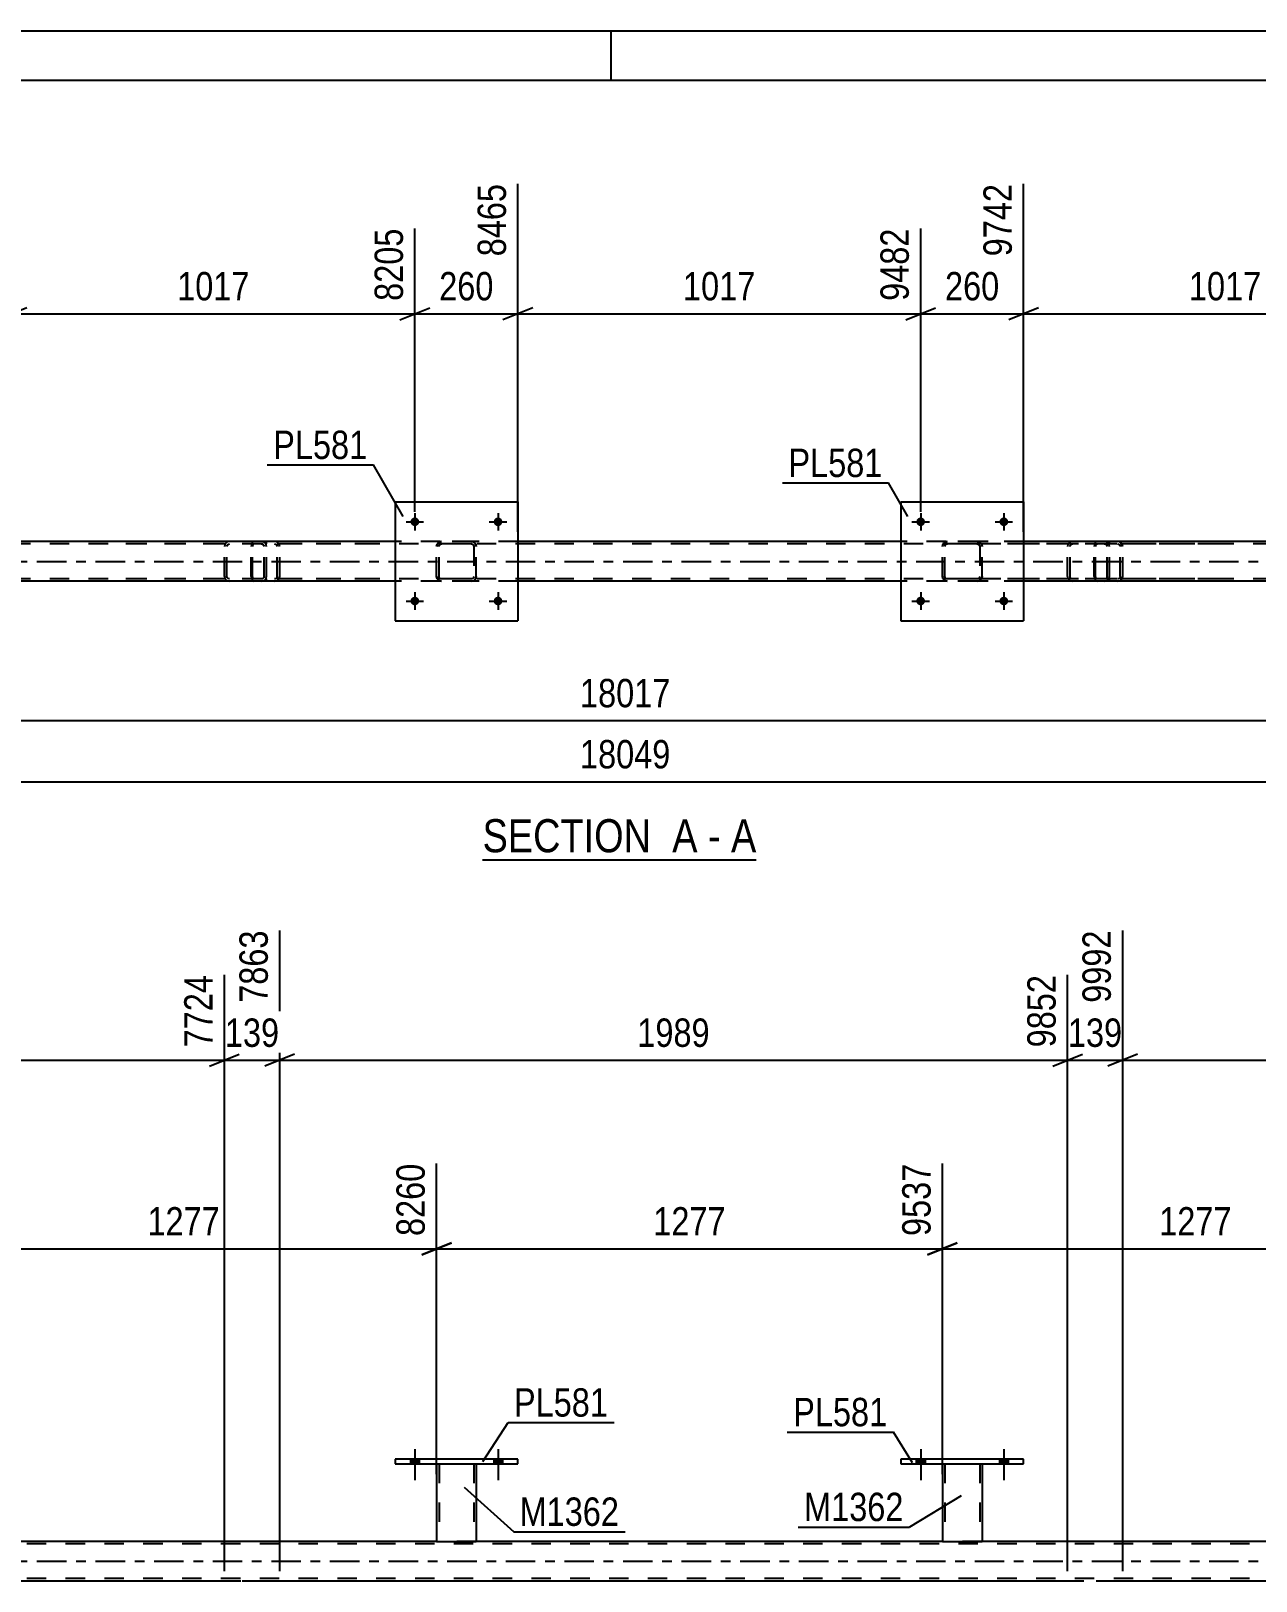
# Model space of a CAD drawing. Header units: millimetres. Extents: x 0 to 841, y 0 to 594.
# Drawn here: x 362.4 to 486.1, y 437.5 to 594 of the extents above; entities that cross this region are included whole.
import ezdxf

# ---------------------------------------------------------------- set-up
doc = ezdxf.new("R2010")
doc.units = ezdxf.units.MM
doc.linetypes.add('DXK_LINE_DOT2', pattern=[3.9198, 1.9599, -1.9599])
doc.linetypes.add('DXK_LINE_DOT3', pattern=[5.9187, 2.979, -0.9799, 0.9799, -0.9799])
doc.styles.add('Arial Narrow', font='ARIALN.TTF', dxfattribs={"height": 0.2})

# ---------------------------------------------------------------- blocks, each defined once
blk = doc.blocks.new('Unknown-283133975-1133')
at = {"color": 5, "linetype": 'Continuous'}
for p, q in [((841, 594), (0, 594)), ((421, 589), (421, 594)), ((836, 589), (5, 589))]:
    blk.add_line(p, q, dxfattribs=at)
blk = doc.blocks.new('Unknown-283133975-11 - 1373')
at = {"color": 6, "linetype": 'Continuous'}
blk.add_line((408.01, 510.32), (435.65, 510.32), dxfattribs=at)
at = {"color": 0, "linetype": 'Continuous'}
for points in [[(426.11, 511.07), (426.11, 514.57), (408.01, 514.57), (408.01, 511.07)], [(429.72, 511.07), (429.72, 514.57), (427.16, 514.57), (427.16, 511.07)], [(432.05, 511.07), (432.05, 514.57), (430.77, 514.57), (430.77, 511.07)], [(435.65, 511.07), (435.65, 514.57), (433.1, 514.57), (433.1, 511.07)]]:
    blk.add_wipeout(points, dxfattribs=at)
at = {"color": 7, "linetype": 'Continuous', "style": 'Arial Narrow'}
for s, p in [('SECTION ', (408.01, 511.07)), ('A', (427.16, 511.07)), ('A', (433.1, 511.07)), ('-', (430.77, 511.07))]:
    blk.add_text(s, height=3.34, dxfattribs=at).set_placement(p)
blk = doc.blocks.new('Part-283133975-1421 - 1373')
at = {"color": 7, "linetype": 'DXK_LINE_DOT2'}
for p, q in [((470.82, 542.44), (455.83, 542.44)), ((470.82, 542.2), (455.83, 542.2)), ((467.11, 542.13), (467.08, 541.96)), ((467.08, 538.92), (467.08, 541.96)), ((467.11, 542.14), (467.11, 542.13)), ((467.33, 541.96), (467.35, 542.05)), ((467.33, 538.92), (467.33, 541.96)), ((467.35, 542.05), (467.41, 542.13)), ((467.59, 542.44), (467.39, 542.4)), ((467.41, 542.13), (467.49, 542.18)), ((467.49, 542.18), (467.59, 542.2)), ((471.02, 542.4), (470.82, 542.44)), ((470.82, 542.2), (470.92, 542.18)), ((470.92, 542.18), (471, 542.13)), ((471, 542.13), (471.06, 542.05)), ((471.06, 542.05), (471.08, 541.96)), ((471.08, 538.92), (471.08, 541.96)), ((471.3, 542.13), (471.29, 542.14)), ((471.33, 541.96), (471.3, 542.13)), ((471.33, 538.92), (471.33, 541.96)), ((470.82, 538.68), (455.83, 538.68)), ((470.82, 538.44), (455.83, 538.44)), ((467.08, 538.92), (467.11, 538.73)), ((467.35, 538.82), (467.33, 538.92)), ((467.41, 538.75), (467.35, 538.82)), ((467.39, 538.47), (467.59, 538.44)), ((467.49, 538.69), (467.41, 538.75)), ((467.59, 538.68), (467.49, 538.69)), ((470.92, 538.69), (470.82, 538.68)), ((470.82, 538.44), (471.02, 538.47)), ((471, 538.75), (470.92, 538.69)), ((471.06, 538.82), (471, 538.75)), ((471.08, 538.92), (471.06, 538.82)), ((471.29, 538.73), (471.33, 538.92))]:
    blk.add_line(p, q, dxfattribs=at)
for centre, start, end in [((467.57, 541.94), 110.7583, 155.68), ((470.84, 541.94), 24.32, 69.2417), ((467.57, 538.94), 204.32, 249.2417), ((470.84, 538.94), 290.7583, 335.68)]:
    blk.add_arc(centre, 0.496, start, end, dxfattribs=at)
blk = doc.blocks.new('Part-283133975-1432 - 1373')
at = {"color": 7, "linetype": 'DXK_LINE_DOT2'}
for p, q in [((384.67, 542.14), (384.65, 541.96)), ((384.65, 538.92), (384.65, 541.96)), ((384.73, 542.3), (384.67, 542.14)), ((384.82, 542.4), (384.73, 542.3)), ((384.79, 541.96), (384.8, 542.05)), ((384.79, 538.92), (384.79, 541.96)), ((384.8, 542.05), (384.83, 542.13)), ((384.92, 542.44), (384.82, 542.4)), ((384.83, 542.13), (384.87, 542.18)), ((384.87, 542.18), (384.92, 542.2)), ((397.08, 542.44), (384.92, 542.44)), ((397.08, 542.2), (384.92, 542.2)), ((386.2, 542.2), (386.2, 542.44)), ((387.21, 542.4), (387.01, 542.44)), ((387.01, 542.2), (387.11, 542.18)), ((387.11, 542.18), (387.19, 542.13)), ((387.19, 542.13), (387.24, 542.05)), ((387.24, 542.05), (387.26, 541.96)), ((387.26, 538.92), (387.26, 541.96)), ((387.48, 542.13), (387.48, 542.14)), ((387.52, 541.96), (387.48, 542.13)), ((387.52, 538.92), (387.52, 541.96)), ((384.65, 538.92), (384.67, 538.73)), ((384.67, 538.73), (384.73, 538.58)), ((384.73, 538.58), (384.82, 538.47)), ((384.8, 538.82), (384.79, 538.92)), ((384.83, 538.75), (384.8, 538.82)), ((384.82, 538.47), (384.92, 538.44)), ((384.87, 538.69), (384.83, 538.75)), ((384.92, 538.68), (384.87, 538.69)), ((397.08, 538.68), (384.92, 538.68)), ((397.08, 538.44), (384.92, 538.44)), ((386.2, 538.44), (386.2, 538.68)), ((387.11, 538.69), (387.01, 538.68)), ((387.01, 538.44), (387.21, 538.47)), ((387.19, 538.75), (387.11, 538.69)), ((387.24, 538.82), (387.19, 538.75)), ((387.26, 538.92), (387.24, 538.82)), ((387.48, 538.73), (387.52, 538.92))]:
    blk.add_line(p, q, dxfattribs=at)
for centre, start, end in [((387.03, 541.94), 23.8494, 68.8059), ((387.03, 538.93), 291.1941, 336.1506)]:
    blk.add_arc(centre, 0.492, start, end, dxfattribs=at)
blk = doc.blocks.new('Part-283133975-1440 - 1373')
at = {"color": 7, "linetype": 'DXK_LINE_DOT2'}
for p, q in [((385.69, 542.44), (370.7, 542.44)), ((385.69, 542.2), (370.7, 542.2)), ((381.98, 542.13), (381.94, 541.96)), ((381.94, 538.92), (381.94, 541.96)), ((381.98, 542.14), (381.98, 542.13)), ((382.2, 541.96), (382.22, 542.05)), ((382.2, 538.92), (382.2, 541.96)), ((382.22, 542.05), (382.27, 542.13)), ((382.45, 542.44), (382.26, 542.4)), ((382.27, 542.13), (382.35, 542.18)), ((382.35, 542.18), (382.45, 542.2)), ((385.88, 542.4), (385.69, 542.44)), ((385.69, 542.2), (385.78, 542.18)), ((385.78, 542.18), (385.87, 542.13)), ((385.87, 542.13), (385.92, 542.05)), ((385.92, 542.05), (385.94, 541.96)), ((385.94, 538.92), (385.94, 541.96)), ((386.16, 542.13), (386.16, 542.14)), ((386.2, 541.96), (386.16, 542.13)), ((386.2, 538.92), (386.2, 541.96)), ((385.69, 538.68), (370.7, 538.68)), ((385.69, 538.44), (370.7, 538.44)), ((381.94, 538.92), (381.98, 538.73)), ((382.22, 538.82), (382.2, 538.92)), ((382.27, 538.75), (382.22, 538.82)), ((382.26, 538.47), (382.45, 538.44)), ((382.35, 538.69), (382.27, 538.75)), ((382.45, 538.68), (382.35, 538.69)), ((385.78, 538.69), (385.69, 538.68)), ((385.69, 538.44), (385.88, 538.47)), ((385.87, 538.75), (385.78, 538.69)), ((385.92, 538.82), (385.87, 538.75)), ((385.94, 538.92), (385.92, 538.82)), ((386.16, 538.73), (386.2, 538.92))]:
    blk.add_line(p, q, dxfattribs=at)
for centre, start, end in [((382.43, 541.94), 110.7583, 155.68), ((385.71, 541.94), 24.32, 69.2417), ((382.43, 538.94), 204.32, 249.2417), ((385.71, 538.94), 290.7583, 335.68)]:
    blk.add_arc(centre, 0.496, start, end, dxfattribs=at)
blk = doc.blocks.new('Part-283133975-1591 - 1373')
at = {"color": 7, "linetype": 'DXK_LINE_DOT2'}
for p, q in [((734.73, 542.2), (72.99, 542.2)), ((411.57, 542.44), (399.17, 542.44)), ((462.65, 542.44), (450.25, 542.44)), ((734.73, 538.68), (72.99, 538.68)), ((411.57, 538.44), (399.17, 538.44)), ((462.65, 538.44), (450.25, 538.44))]:
    blk.add_line(p, q, dxfattribs=at)
at = {"color": 2, "linetype": 'Continuous'}
for p, q in [((399.17, 542.44), (360.49, 542.44)), ((450.25, 542.44), (411.57, 542.44)), ((501.33, 542.44), (462.65, 542.44)), ((399.17, 538.44), (360.49, 538.44)), ((450.25, 538.44), (411.57, 538.44)), ((501.33, 538.44), (462.65, 538.44))]:
    blk.add_line(p, q, dxfattribs=at)
at = {"color": 7, "linetype": 'DXK_LINE_DOT3'}
blk.add_line((72.99, 540.44), (734.73, 540.44), dxfattribs=at)
blk = doc.blocks.new('Bolt-283133975-1545 - 1373')
at = {"linetype": 'Continuous'}
for points in [[(401.61, 544.44, -1), (400.73, 544.44, -1)], [(410.01, 544.44, -1), (409.13, 544.44, -1)]]:
    blk.add_hatch(color=1, dxfattribs=at).paths.add_polyline_path(points)
at = {"color": 1, "linetype": 'Continuous'}
for p, q in [((401.17, 545.32), (401.17, 543.56)), ((409.57, 545.32), (409.57, 543.56)), ((400.29, 544.44), (402.05, 544.44)), ((408.69, 544.44), (410.45, 544.44))]:
    blk.add_line(p, q, dxfattribs=at)
blk = doc.blocks.new('Part-283133975-1489 - 1373')
at = {"color": 7, "linetype": 'DXK_LINE_DOT2'}
for p, q in [((403.37, 541.96), (403.41, 542.14)), ((403.41, 542.14), (403.37, 541.96)), ((403.37, 538.92), (403.37, 541.96)), ((403.61, 541.96), (403.63, 542.05)), ((403.61, 538.92), (403.61, 541.96)), ((403.63, 542.05), (403.68, 542.13)), ((403.67, 542.4), (403.85, 542.44)), ((403.85, 542.44), (403.67, 542.4)), ((403.68, 542.13), (403.76, 542.18)), ((403.76, 542.18), (403.85, 542.2)), ((406.89, 542.44), (403.85, 542.44)), ((406.89, 542.2), (403.85, 542.2)), ((406.89, 542.44), (407.07, 542.4)), ((407.07, 542.4), (406.89, 542.44)), ((406.89, 542.2), (406.98, 542.18)), ((406.98, 542.18), (407.06, 542.13)), ((407.06, 542.13), (407.11, 542.05)), ((407.11, 542.05), (407.13, 541.96)), ((407.13, 541.96), (407.13, 538.92)), ((407.33, 542.14), (407.37, 541.96)), ((407.37, 541.96), (407.33, 542.14)), ((407.37, 538.92), (407.37, 541.96)), ((403.41, 538.73), (403.37, 538.92)), ((403.37, 538.92), (403.41, 538.73)), ((403.63, 538.82), (403.61, 538.92)), ((403.68, 538.75), (403.63, 538.82)), ((403.85, 538.44), (403.67, 538.47)), ((403.67, 538.47), (403.85, 538.44)), ((403.76, 538.69), (403.68, 538.75)), ((403.85, 538.68), (403.76, 538.69)), ((406.89, 538.68), (403.85, 538.68)), ((406.89, 538.44), (403.85, 538.44)), ((406.98, 538.69), (406.89, 538.68)), ((407.07, 538.47), (406.89, 538.44)), ((406.89, 538.44), (407.07, 538.47)), ((407.06, 538.75), (406.98, 538.69)), ((407.11, 538.82), (407.06, 538.75)), ((407.13, 538.92), (407.11, 538.82)), ((407.37, 538.92), (407.33, 538.73)), ((407.33, 538.73), (407.37, 538.92))]:
    blk.add_line(p, q, dxfattribs=at)
at = {"color": 7, "linetype": 'DXK_LINE_DOT3'}
blk.add_line((405.37, 540.44), (405.37, 540.44), dxfattribs=at)
at = {"color": 7, "linetype": 'DXK_LINE_DOT2'}
for centre, start, end in [((403.85, 541.96), 112.5, 157.5), ((403.85, 541.96), 112.5, 157.5), ((406.89, 541.96), 22.5, 67.5), ((406.89, 541.96), 22.5, 67.5), ((403.85, 538.92), 202.5, 247.5), ((403.85, 538.92), 202.5, 247.5), ((406.89, 538.92), 292.5, 337.5), ((406.89, 538.92), 292.5, 337.5)]:
    blk.add_arc(centre, 0.48, start, end, dxfattribs=at)
blk = doc.blocks.new('Part-283133975-1494 - 1373')
at = {"color": 2, "linetype": 'Continuous'}
for p, q in [((399.17, 546.44), (399.17, 534.44)), ((399.17, 546.44), (411.57, 546.44)), ((411.57, 546.44), (411.57, 534.44)), ((399.17, 534.44), (411.57, 534.44))]:
    blk.add_line(p, q, dxfattribs=at)
blk = doc.blocks.new('Part-283133975-1495 - 1373')
at = {"color": 7, "linetype": 'DXK_LINE_DOT2'}
for p, q in [((454.45, 541.96), (454.49, 542.14)), ((454.49, 542.14), (454.45, 541.96)), ((454.45, 538.92), (454.45, 541.96)), ((454.69, 541.96), (454.71, 542.05)), ((454.69, 538.92), (454.69, 541.96)), ((454.71, 542.05), (454.76, 542.13)), ((454.75, 542.4), (454.93, 542.44)), ((454.93, 542.44), (454.75, 542.4)), ((454.76, 542.13), (454.84, 542.18)), ((454.84, 542.18), (454.93, 542.2)), ((457.97, 542.44), (454.93, 542.44)), ((457.97, 542.2), (454.93, 542.2)), ((457.97, 542.44), (458.15, 542.4)), ((458.15, 542.4), (457.97, 542.44)), ((457.97, 542.2), (458.06, 542.18)), ((458.06, 542.18), (458.14, 542.13)), ((458.14, 542.13), (458.19, 542.05)), ((458.19, 542.05), (458.21, 541.96)), ((458.21, 541.96), (458.21, 538.92)), ((458.41, 542.14), (458.45, 541.96)), ((458.45, 541.96), (458.41, 542.14)), ((458.45, 538.92), (458.45, 541.96)), ((454.49, 538.73), (454.45, 538.92)), ((454.45, 538.92), (454.49, 538.73)), ((454.71, 538.82), (454.69, 538.92)), ((454.76, 538.75), (454.71, 538.82)), ((454.93, 538.44), (454.75, 538.47)), ((454.75, 538.47), (454.93, 538.44)), ((454.84, 538.69), (454.76, 538.75)), ((454.93, 538.68), (454.84, 538.69)), ((457.97, 538.68), (454.93, 538.68)), ((457.97, 538.44), (454.93, 538.44)), ((458.06, 538.69), (457.97, 538.68)), ((458.15, 538.47), (457.97, 538.44)), ((457.97, 538.44), (458.15, 538.47)), ((458.14, 538.75), (458.06, 538.69)), ((458.19, 538.82), (458.14, 538.75)), ((458.21, 538.92), (458.19, 538.82)), ((458.45, 538.92), (458.41, 538.73)), ((458.41, 538.73), (458.45, 538.92))]:
    blk.add_line(p, q, dxfattribs=at)
at = {"color": 7, "linetype": 'DXK_LINE_DOT3'}
blk.add_line((456.45, 540.44), (456.45, 540.44), dxfattribs=at)
at = {"color": 7, "linetype": 'DXK_LINE_DOT2'}
for centre, start, end in [((454.93, 541.96), 112.5, 157.5), ((454.93, 541.96), 112.5, 157.5), ((457.97, 541.96), 22.5, 67.5), ((457.97, 541.96), 22.5, 67.5), ((454.93, 538.92), 202.5, 247.5), ((454.93, 538.92), 202.5, 247.5), ((457.97, 538.92), 292.5, 337.5), ((457.97, 538.92), 292.5, 337.5)]:
    blk.add_arc(centre, 0.48, start, end, dxfattribs=at)
blk = doc.blocks.new('Part-283133975-1500 - 1373')
at = {"color": 2, "linetype": 'Continuous'}
for p, q in [((450.25, 546.44), (450.25, 534.44)), ((450.25, 546.44), (462.65, 546.44)), ((462.65, 546.44), (462.65, 534.44)), ((450.25, 534.44), (462.65, 534.44))]:
    blk.add_line(p, q, dxfattribs=at)
blk = doc.blocks.new('Bolt-283133975-1543 - 1373')
at = {"linetype": 'Continuous'}
for points in [[(452.69, 544.44, -1), (451.81, 544.44, -1)], [(461.09, 544.44, -1), (460.21, 544.44, -1)]]:
    blk.add_hatch(color=1, dxfattribs=at).paths.add_polyline_path(points)
at = {"color": 1, "linetype": 'Continuous'}
for p, q in [((452.25, 545.32), (452.25, 543.56)), ((460.65, 545.32), (460.65, 543.56)), ((451.37, 544.44), (453.13, 544.44)), ((459.77, 544.44), (461.53, 544.44))]:
    blk.add_line(p, q, dxfattribs=at)
blk = doc.blocks.new('Bolt-283133975-1544 - 1373')
at = {"linetype": 'Continuous'}
for points in [[(452.69, 536.44, -1), (451.81, 536.44, -1)], [(461.09, 536.44, -1), (460.21, 536.44, -1)]]:
    blk.add_hatch(color=1, dxfattribs=at).paths.add_polyline_path(points)
at = {"color": 1, "linetype": 'Continuous'}
for p, q in [((452.25, 537.32), (452.25, 535.56)), ((460.65, 537.32), (460.65, 535.56)), ((451.37, 536.44), (453.13, 536.44)), ((459.77, 536.44), (461.53, 536.44))]:
    blk.add_line(p, q, dxfattribs=at)
blk = doc.blocks.new('Bolt-283133975-1546 - 1373')
at = {"linetype": 'Continuous'}
for points in [[(401.61, 536.44, -1), (400.73, 536.44, -1)], [(410.01, 536.44, -1), (409.13, 536.44, -1)]]:
    blk.add_hatch(color=1, dxfattribs=at).paths.add_polyline_path(points)
at = {"color": 1, "linetype": 'Continuous'}
for p, q in [((401.17, 537.32), (401.17, 535.56)), ((409.57, 537.32), (409.57, 535.56)), ((400.29, 536.44), (402.05, 536.44)), ((408.69, 536.44), (410.45, 536.44))]:
    blk.add_line(p, q, dxfattribs=at)
blk = doc.blocks.new('Part-283133975-1662 - 1373')
at = {"color": 7, "linetype": 'DXK_LINE_DOT2'}
for p, q in [((469.81, 542.14), (469.78, 541.96)), ((469.78, 538.92), (469.78, 541.96)), ((469.86, 542.3), (469.81, 542.14)), ((469.95, 542.4), (469.86, 542.3)), ((469.92, 541.96), (469.93, 542.05)), ((469.92, 538.92), (469.92, 541.96)), ((469.93, 542.05), (469.96, 542.13)), ((470.06, 542.44), (469.95, 542.4)), ((469.96, 542.13), (470, 542.18)), ((470, 542.18), (470.06, 542.2)), ((482.21, 542.44), (470.06, 542.44)), ((482.21, 542.2), (470.06, 542.2)), ((471.33, 542.2), (471.33, 542.44)), ((472.34, 542.4), (472.15, 542.44)), ((472.15, 542.2), (472.24, 542.18)), ((472.24, 542.18), (472.32, 542.13)), ((472.32, 542.13), (472.38, 542.05)), ((472.38, 542.05), (472.4, 541.96)), ((472.4, 538.92), (472.4, 541.96)), ((472.61, 542.13), (472.61, 542.14)), ((472.65, 541.96), (472.61, 542.13)), ((472.65, 538.92), (472.65, 541.96)), ((469.78, 538.92), (469.81, 538.73)), ((469.81, 538.73), (469.86, 538.58)), ((469.86, 538.58), (469.95, 538.47)), ((469.93, 538.82), (469.92, 538.92)), ((469.96, 538.75), (469.93, 538.82)), ((469.95, 538.47), (470.06, 538.44)), ((470, 538.69), (469.96, 538.75)), ((470.06, 538.68), (470, 538.69)), ((482.21, 538.68), (470.06, 538.68)), ((482.21, 538.44), (470.06, 538.44)), ((471.33, 538.44), (471.33, 538.68)), ((472.24, 538.69), (472.15, 538.68)), ((472.15, 538.44), (472.34, 538.47)), ((472.32, 538.75), (472.24, 538.69)), ((472.38, 538.82), (472.32, 538.75)), ((472.4, 538.92), (472.38, 538.82)), ((472.61, 538.73), (472.65, 538.92))]:
    blk.add_line(p, q, dxfattribs=at)
for centre, start, end in [((472.16, 541.94), 23.8494, 68.8059), ((472.16, 538.93), 291.1941, 336.1506)]:
    blk.add_arc(centre, 0.492, start, end, dxfattribs=at)
blk = doc.blocks.new('Bolt-283133975-2352 - 2347')
at = {"linetype": 'Continuous'}
for points in [[(400.73, 449.32), (401.61, 449.32), (401.61, 449.8), (400.73, 449.8)], [(409.13, 449.32), (410.01, 449.32), (410.01, 449.8), (409.13, 449.8)]]:
    blk.add_hatch(color=1, dxfattribs=at).paths.add_polyline_path(points)
at = {"color": 1, "linetype": 'Continuous'}
for p, q in [((401.17, 450.8), (401.17, 447.68)), ((409.57, 450.8), (409.57, 447.68)), ((400.73, 449.8), (400.73, 449.32)), ((401.61, 449.8), (401.61, 449.32)), ((409.13, 449.8), (409.13, 449.32)), ((410.01, 449.8), (410.01, 449.32))]:
    blk.add_line(p, q, dxfattribs=at)
blk = doc.blocks.new('Part-283133975-2456 - 2347')
at = {"color": 2, "linetype": 'Continuous'}
for p, q in [((454.45, 449.32), (454.45, 441.48)), ((458.45, 449.32), (458.45, 441.48)), ((454.45, 441.48), (458.45, 441.48))]:
    blk.add_line(p, q, dxfattribs=at)
at = {"color": 7, "linetype": 'DXK_LINE_DOT2'}
for p, q in [((454.45, 449.32), (458.45, 449.32)), ((454.45, 449.32), (454.45, 449.32)), ((454.45, 449.32), (454.45, 449.32)), ((454.69, 449.32), (454.69, 441.48)), ((458.21, 449.32), (458.21, 441.48)), ((458.45, 449.32), (458.45, 449.32)), ((458.45, 449.32), (458.45, 449.32)), ((458.15, 441.48), (458.19, 441.48)), ((458.15, 441.48), (458.19, 441.48)), ((458.19, 441.48), (458.21, 441.48)), ((458.19, 441.48), (458.21, 441.48))]:
    blk.add_line(p, q, dxfattribs=at)
blk = doc.blocks.new('Bolt-283133975-2353 - 2347')
at = {"linetype": 'Continuous'}
for points in [[(400.73, 449.32), (401.61, 449.32), (401.61, 449.8), (400.73, 449.8)], [(409.13, 449.32), (410.01, 449.32), (410.01, 449.8), (409.13, 449.8)]]:
    blk.add_hatch(color=1, dxfattribs=at).paths.add_polyline_path(points)
at = {"color": 1, "linetype": 'Continuous'}
for p, q in [((401.17, 450.8), (401.17, 447.68)), ((409.57, 450.8), (409.57, 447.68)), ((400.73, 449.8), (400.73, 449.32)), ((401.61, 449.8), (401.61, 449.32)), ((409.13, 449.8), (409.13, 449.32)), ((410.01, 449.8), (410.01, 449.32))]:
    blk.add_line(p, q, dxfattribs=at)
blk = doc.blocks.new('Bolt-283133975-2354 - 2347')
at = {"linetype": 'Continuous'}
for points in [[(451.81, 449.32), (452.69, 449.32), (452.69, 449.8), (451.81, 449.8)], [(460.21, 449.32), (461.09, 449.32), (461.09, 449.8), (460.21, 449.8)]]:
    blk.add_hatch(color=1, dxfattribs=at).paths.add_polyline_path(points)
at = {"color": 1, "linetype": 'Continuous'}
for p, q in [((452.25, 450.8), (452.25, 447.68)), ((460.65, 450.8), (460.65, 447.68)), ((451.81, 449.8), (451.81, 449.32)), ((452.69, 449.8), (452.69, 449.32)), ((460.21, 449.8), (460.21, 449.32)), ((461.09, 449.8), (461.09, 449.32))]:
    blk.add_line(p, q, dxfattribs=at)
blk = doc.blocks.new('Bolt-283133975-2368 - 2347')
at = {"linetype": 'Continuous'}
for points in [[(451.81, 449.32), (452.69, 449.32), (452.69, 449.8), (451.81, 449.8)], [(460.21, 449.32), (461.09, 449.32), (461.09, 449.8), (460.21, 449.8)]]:
    blk.add_hatch(color=1, dxfattribs=at).paths.add_polyline_path(points)
at = {"color": 1, "linetype": 'Continuous'}
for p, q in [((452.25, 450.8), (452.25, 447.68)), ((460.65, 450.8), (460.65, 447.68)), ((451.81, 449.8), (451.81, 449.32)), ((452.69, 449.8), (452.69, 449.32)), ((460.21, 449.8), (460.21, 449.32)), ((461.09, 449.8), (461.09, 449.32))]:
    blk.add_line(p, q, dxfattribs=at)
blk = doc.blocks.new('Part-283133975-2438 - 2347')
at = {"color": 2, "linetype": 'Continuous'}
for p, q in [((403.37, 449.32), (403.37, 441.48)), ((407.37, 449.32), (407.37, 441.48)), ((403.37, 441.48), (407.37, 441.48))]:
    blk.add_line(p, q, dxfattribs=at)
at = {"color": 7, "linetype": 'DXK_LINE_DOT2'}
for p, q in [((403.37, 449.32), (407.37, 449.32)), ((403.37, 449.32), (403.37, 449.32)), ((403.37, 449.32), (403.37, 449.32)), ((403.61, 449.32), (403.61, 441.48)), ((407.13, 449.32), (407.13, 441.48)), ((407.37, 449.32), (407.37, 449.32)), ((407.37, 449.32), (407.37, 449.32)), ((407.07, 441.48), (407.11, 441.48)), ((407.07, 441.48), (407.11, 441.48)), ((407.11, 441.48), (407.13, 441.48)), ((407.11, 441.48), (407.13, 441.48))]:
    blk.add_line(p, q, dxfattribs=at)
blk = doc.blocks.new('Part-283133975-2443 - 2347')
at = {"color": 2, "linetype": 'Continuous'}
for p, q in [((399.17, 449.8), (399.17, 449.32)), ((411.57, 449.8), (399.17, 449.8)), ((399.17, 449.32), (411.57, 449.32)), ((411.57, 449.32), (411.57, 449.8))]:
    blk.add_line(p, q, dxfattribs=at)
blk = doc.blocks.new('Part-283133975-2461 - 2347')
at = {"color": 2, "linetype": 'Continuous'}
for p, q in [((450.25, 449.8), (450.25, 449.32)), ((462.65, 449.8), (450.25, 449.8)), ((450.25, 449.32), (462.65, 449.32)), ((462.65, 449.32), (462.65, 449.8))]:
    blk.add_line(p, q, dxfattribs=at)
blk = doc.blocks.new('Part-283133975-2634 - 2347')
at = {"color": 2, "linetype": 'Continuous'}
for p, q in [((403.37, 441.48), (354.3, 441.48)), ((454.45, 441.48), (407.37, 441.48)), ((505.53, 441.48), (458.45, 441.48)), ((381.94, 437.48), (302.38, 437.48)), ((467.08, 437.48), (387.52, 437.48)), ((552.21, 437.48), (472.65, 437.48))]:
    blk.add_line(p, q, dxfattribs=at)
at = {"color": 7, "linetype": 'DXK_LINE_DOT2'}
for p, q in [((407.37, 441.48), (403.37, 441.48)), ((458.45, 441.48), (454.45, 441.48)), ((736.33, 441.24), (72.99, 441.24)), ((736.33, 437.72), (72.99, 437.72)), ((726.73, 437.48), (211.67, 437.48)), ((387.52, 437.48), (381.94, 437.48)), ((472.65, 437.48), (467.08, 437.48))]:
    blk.add_line(p, q, dxfattribs=at)
at = {"color": 7, "linetype": 'DXK_LINE_DOT3'}
blk.add_line((72.99, 439.48), (736.33, 439.48), dxfattribs=at)
blk = doc.blocks.new('StraightDimension-283133975-2058 - 1373')
at = {"color": 7, "linetype": 'Continuous'}
for p, q in [((462.65, 543.44), (462.65, 578.57)), ((503.33, 545.44), (503.33, 575.89)), ((464.15, 566.05), (461.15, 564.85)), ((462.65, 565.45), (503.33, 565.45)), ((501.83, 564.85), (504.83, 566.05))]:
    blk.add_line(p, q, dxfattribs=at)
at = {"color": 0, "linetype": 'Continuous'}
blk.add_wipeout([(502.73, 576.49), (498.53, 576.49), (498.53, 566.15), (502.73, 566.15)], dxfattribs=at)
at = {"color": 0}
blk.add_wipeout([(487.25, 566.2), (487.25, 570.4), (478.74, 570.4), (478.74, 566.2)], dxfattribs=at)
at = {"color": 3, "linetype": 'Continuous', "style": 'Arial Narrow'}
blk.add_text('10759', height=2.863, rotation=90.0002, dxfattribs=at).set_placement((502.13, 566.75))
at = {"color": 3, "style": 'Arial Narrow'}
blk.add_text('1017', height=2.863, dxfattribs=at).set_placement((479.34, 566.8))
blk = doc.blocks.new('StraightDimension-283133975-2076 - 1373')
at = {"color": 7, "linetype": 'Continuous'}
for p, q in [((462.65, 543.44), (462.65, 578.57)), ((452.25, 545.44), (452.25, 574.07)), ((450.75, 564.85), (453.75, 566.05)), ((452.25, 565.45), (462.65, 565.45)), ((464.15, 566.05), (461.15, 564.85))]:
    blk.add_line(p, q, dxfattribs=at)
at = {"color": 0}
blk.add_wipeout([(460.79, 566.2), (460.79, 570.4), (454.11, 570.4), (454.11, 566.2)], dxfattribs=at)
at = {"color": 3, "style": 'Arial Narrow'}
blk.add_text('260', height=2.863, dxfattribs=at).set_placement((454.71, 566.8))
at = {"color": 0, "linetype": 'Continuous'}
blk.add_wipeout([(462.05, 579.17), (457.85, 579.17), (457.85, 570.65), (462.05, 570.65)], dxfattribs=at)
at = {"color": 3, "linetype": 'Continuous', "style": 'Arial Narrow'}
blk.add_text('9742', height=2.863, rotation=90.0002, dxfattribs=at).set_placement((461.45, 571.25))
blk = doc.blocks.new('StraightDimension-283133975-2094 - 1373')
at = {"color": 7, "linetype": 'Continuous'}
for p, q in [((411.57, 543.44), (411.57, 578.57)), ((452.25, 545.44), (452.25, 574.07)), ((413.07, 566.05), (410.07, 564.85)), ((411.57, 565.45), (452.25, 565.45)), ((450.75, 564.85), (453.75, 566.05))]:
    blk.add_line(p, q, dxfattribs=at)
at = {"color": 0, "linetype": 'Continuous'}
blk.add_wipeout([(451.65, 574.67), (447.45, 574.67), (447.45, 566.15), (451.65, 566.15)], dxfattribs=at)
at = {"color": 0}
blk.add_wipeout([(436.17, 566.2), (436.17, 570.4), (427.65, 570.4), (427.65, 566.2)], dxfattribs=at)
at = {"color": 3, "linetype": 'Continuous', "style": 'Arial Narrow'}
blk.add_text('9482', height=2.863, rotation=90.0002, dxfattribs=at).set_placement((451.05, 566.75))
at = {"color": 3, "style": 'Arial Narrow'}
blk.add_text('1017', height=2.863, dxfattribs=at).set_placement((428.25, 566.8))
blk = doc.blocks.new('StraightDimension-283133975-2112 - 1373')
at = {"color": 7, "linetype": 'Continuous'}
for p, q in [((411.57, 543.44), (411.57, 578.57)), ((401.17, 545.44), (401.17, 574.07)), ((399.67, 564.85), (402.67, 566.05)), ((401.17, 565.45), (411.57, 565.45)), ((413.07, 566.05), (410.07, 564.85))]:
    blk.add_line(p, q, dxfattribs=at)
at = {"color": 0}
blk.add_wipeout([(409.71, 566.2), (409.71, 570.4), (403.03, 570.4), (403.03, 566.2)], dxfattribs=at)
at = {"color": 3, "style": 'Arial Narrow'}
blk.add_text('260', height=2.863, dxfattribs=at).set_placement((403.63, 566.8))
at = {"color": 0, "linetype": 'Continuous'}
blk.add_wipeout([(410.97, 579.17), (406.77, 579.17), (406.77, 570.65), (410.97, 570.65)], dxfattribs=at)
at = {"color": 3, "linetype": 'Continuous', "style": 'Arial Narrow'}
blk.add_text('8465', height=2.863, rotation=90.0002, dxfattribs=at).set_placement((410.37, 571.25))
blk = doc.blocks.new('StraightDimension-283133975-2130 - 1373')
at = {"color": 7, "linetype": 'Continuous'}
for p, q in [((360.49, 543.44), (360.49, 578.57)), ((401.17, 545.44), (401.17, 574.07)), ((361.99, 566.05), (358.99, 564.85)), ((360.49, 565.45), (401.17, 565.45)), ((399.67, 564.85), (402.67, 566.05))]:
    blk.add_line(p, q, dxfattribs=at)
at = {"color": 0, "linetype": 'Continuous'}
blk.add_wipeout([(400.57, 574.67), (396.37, 574.67), (396.37, 566.15), (400.57, 566.15)], dxfattribs=at)
at = {"color": 0}
blk.add_wipeout([(385.09, 566.2), (385.09, 570.4), (376.57, 570.4), (376.57, 566.2)], dxfattribs=at)
at = {"color": 3, "linetype": 'Continuous', "style": 'Arial Narrow'}
blk.add_text('8205', height=2.863, rotation=90.0002, dxfattribs=at).set_placement((399.97, 566.75))
at = {"color": 3, "style": 'Arial Narrow'}
blk.add_text('1017', height=2.863, dxfattribs=at).set_placement((377.17, 566.8))
blk = doc.blocks.new('StraightDimension-283133975-2293 - 1373')
at = {"color": 7, "linetype": 'Continuous'}
blk.add_line((72.35, 518.19), (772.49, 518.19), dxfattribs=at)
at = {"color": 0}
blk.add_wipeout([(427.59, 518.94), (427.59, 523.14), (417.25, 523.14), (417.25, 518.94)], dxfattribs=at)
at = {"color": 3, "style": 'Arial Narrow'}
blk.add_text('18049', height=2.863, dxfattribs=at).set_placement((417.85, 519.54))
blk = doc.blocks.new('StraightDimension-283133975-2304 - 1373')
at = {"color": 7, "linetype": 'Continuous'}
blk.add_line((72.99, 524.36), (771.85, 524.36), dxfattribs=at)
at = {"color": 0}
blk.add_wipeout([(427.59, 525.11), (427.59, 529.31), (417.25, 529.31), (417.25, 525.11)], dxfattribs=at)
at = {"color": 3, "style": 'Arial Narrow'}
blk.add_text('18017', height=2.863, dxfattribs=at).set_placement((417.85, 525.71))
blk = doc.blocks.new('StraightDimension-283133975-19251 - 2347')
at = {"color": 7, "linetype": 'Continuous'}
for p, q in [((472.65, 438.48), (472.65, 503.18)), ((467.08, 438.48), (467.08, 498.68)), ((465.58, 489.47), (468.58, 490.67)), ((467.08, 490.07), (472.65, 490.07)), ((474.15, 490.67), (471.15, 489.47))]:
    blk.add_line(p, q, dxfattribs=at)
at = {"color": 0}
blk.add_wipeout([(473.2, 490.82), (473.2, 495.02), (466.52, 495.02), (466.52, 490.82)], dxfattribs=at)
at = {"color": 3, "style": 'Arial Narrow'}
blk.add_text('139', height=2.863, dxfattribs=at).set_placement((467.12, 491.42))
at = {"color": 0, "linetype": 'Continuous'}
blk.add_wipeout([(472.05, 503.78), (467.85, 503.78), (467.85, 495.27), (472.05, 495.27)], dxfattribs=at)
at = {"color": 3, "linetype": 'Continuous', "style": 'Arial Narrow'}
blk.add_text('9992', height=2.863, rotation=90.0002, dxfattribs=at).set_placement((471.45, 495.87))
blk = doc.blocks.new('StraightDimension-283133975-9273 - 2347')
at = {"color": 7, "linetype": 'Continuous'}
for p, q in [((403.37, 448.28), (403.37, 479.63)), ((454.45, 448.28), (454.45, 479.63)), ((404.87, 471.62), (401.87, 470.42)), ((452.95, 470.42), (455.95, 471.62)), ((403.37, 471.02), (454.45, 471.02))]:
    blk.add_line(p, q, dxfattribs=at)
at = {"color": 0, "linetype": 'Continuous'}
blk.add_wipeout([(453.85, 480.23), (449.65, 480.23), (449.65, 471.72), (453.85, 471.72)], dxfattribs=at)
at = {"color": 0}
blk.add_wipeout([(433.17, 471.77), (433.17, 475.97), (424.65, 475.97), (424.65, 471.77)], dxfattribs=at)
at = {"color": 3, "linetype": 'Continuous', "style": 'Arial Narrow'}
blk.add_text('9537', height=2.863, rotation=90.0002, dxfattribs=at).set_placement((453.25, 472.32))
at = {"color": 3, "style": 'Arial Narrow'}
blk.add_text('1277', height=2.863, dxfattribs=at).set_placement((425.25, 472.37))
blk = doc.blocks.new('StraightDimension-283133975-19250 - 2347')
at = {"color": 7, "linetype": 'Continuous'}
for p, q in [((472.65, 438.48), (472.65, 503.18)), ((552.21, 438.48), (552.21, 500.51)), ((474.15, 490.67), (471.15, 489.47)), ((472.65, 490.07), (552.21, 490.07)), ((550.71, 489.47), (553.71, 490.67))]:
    blk.add_line(p, q, dxfattribs=at)
at = {"color": 0, "linetype": 'Continuous'}
blk.add_wipeout([(551.61, 501.11), (547.41, 501.11), (547.41, 490.77), (551.61, 490.77)], dxfattribs=at)
at = {"color": 0}
blk.add_wipeout([(516.69, 490.82), (516.69, 495.02), (508.17, 495.02), (508.17, 490.82)], dxfattribs=at)
at = {"color": 3, "linetype": 'Continuous', "style": 'Arial Narrow'}
blk.add_text('11981', height=2.863, rotation=90.0002, dxfattribs=at).set_placement((551.01, 491.37))
at = {"color": 3, "style": 'Arial Narrow'}
blk.add_text('1989', height=2.863, dxfattribs=at).set_placement((508.77, 491.42))
blk = doc.blocks.new('StraightDimension-283133975-9272 - 2347')
at = {"color": 7, "linetype": 'Continuous'}
for p, q in [((505.53, 448.28), (505.53, 481.46)), ((454.45, 448.28), (454.45, 479.63)), ((455.95, 471.62), (452.95, 470.42)), ((504.03, 470.42), (507.03, 471.62)), ((454.45, 471.02), (505.53, 471.02))]:
    blk.add_line(p, q, dxfattribs=at)
at = {"color": 0, "linetype": 'Continuous'}
blk.add_wipeout([(504.93, 482.06), (500.73, 482.06), (500.73, 471.72), (504.93, 471.72)], dxfattribs=at)
at = {"color": 0}
blk.add_wipeout([(484.25, 471.77), (484.25, 475.97), (475.74, 475.97), (475.74, 471.77)], dxfattribs=at)
at = {"color": 3, "linetype": 'Continuous', "style": 'Arial Narrow'}
blk.add_text('10814', height=2.863, rotation=90.0002, dxfattribs=at).set_placement((504.33, 472.32))
at = {"color": 3, "style": 'Arial Narrow'}
blk.add_text('1277', height=2.863, dxfattribs=at).set_placement((476.34, 472.37))
blk = doc.blocks.new('StraightDimension-283133975-9274 - 2347')
at = {"color": 7, "linetype": 'Continuous'}
for p, q in [((352.29, 448.28), (352.29, 479.63)), ((403.37, 448.28), (403.37, 479.63)), ((353.79, 471.62), (350.79, 470.42)), ((401.87, 470.42), (404.87, 471.62)), ((352.29, 471.02), (403.37, 471.02))]:
    blk.add_line(p, q, dxfattribs=at)
at = {"color": 0, "linetype": 'Continuous'}
blk.add_wipeout([(402.77, 480.23), (398.57, 480.23), (398.57, 471.72), (402.77, 471.72)], dxfattribs=at)
at = {"color": 0}
blk.add_wipeout([(382.09, 471.77), (382.09, 475.97), (373.57, 475.97), (373.57, 471.77)], dxfattribs=at)
at = {"color": 3, "linetype": 'Continuous', "style": 'Arial Narrow'}
blk.add_text('8260', height=2.863, rotation=90.0002, dxfattribs=at).set_placement((402.17, 472.32))
at = {"color": 3, "style": 'Arial Narrow'}
blk.add_text('1277', height=2.863, dxfattribs=at).set_placement((374.17, 472.37))
blk = doc.blocks.new('StraightDimension-283133975-19252 - 2347')
at = {"color": 7, "linetype": 'Continuous'}
for p, q in [((387.52, 438.48), (387.52, 503.18)), ((467.08, 438.48), (467.08, 498.68)), ((389.02, 490.67), (386.02, 489.47)), ((387.52, 490.07), (467.08, 490.07)), ((465.58, 489.47), (468.58, 490.67))]:
    blk.add_line(p, q, dxfattribs=at)
at = {"color": 0, "linetype": 'Continuous'}
blk.add_wipeout([(466.48, 499.28), (462.28, 499.28), (462.28, 490.77), (466.48, 490.77)], dxfattribs=at)
at = {"color": 0}
blk.add_wipeout([(431.55, 490.82), (431.55, 495.02), (423.04, 495.02), (423.04, 490.82)], dxfattribs=at)
at = {"color": 3, "linetype": 'Continuous', "style": 'Arial Narrow'}
blk.add_text('9852', height=2.863, rotation=90.0002, dxfattribs=at).set_placement((465.88, 491.37))
at = {"color": 3, "style": 'Arial Narrow'}
blk.add_text('1989', height=2.863, dxfattribs=at).set_placement((423.64, 491.42))
blk = doc.blocks.new('StraightDimension-283133975-19253 - 2347')
at = {"color": 7, "linetype": 'Continuous'}
for p, q in [((387.52, 438.48), (387.52, 503.18)), ((381.94, 438.48), (381.94, 498.68)), ((380.44, 489.47), (383.44, 490.67)), ((381.94, 490.07), (387.52, 490.07)), ((389.02, 490.67), (386.02, 489.47))]:
    blk.add_line(p, q, dxfattribs=at)
at = {"color": 0}
blk.add_wipeout([(388.07, 490.82), (388.07, 495.02), (381.39, 495.02), (381.39, 490.82)], dxfattribs=at)
at = {"color": 3, "style": 'Arial Narrow'}
blk.add_text('139', height=2.863, dxfattribs=at).set_placement((381.99, 491.42))
at = {"color": 0, "linetype": 'Continuous'}
blk.add_wipeout([(386.92, 503.78), (382.72, 503.78), (382.72, 495.27), (386.92, 495.27)], dxfattribs=at)
at = {"color": 3, "linetype": 'Continuous', "style": 'Arial Narrow'}
blk.add_text('7863', height=2.863, rotation=90.0002, dxfattribs=at).set_placement((386.32, 495.87))
blk = doc.blocks.new('StraightDimension-283133975-19254 - 2347')
at = {"color": 7, "linetype": 'Continuous'}
for p, q in [((302.38, 438.48), (302.38, 503.18)), ((381.94, 438.48), (381.94, 498.68)), ((303.88, 490.67), (300.88, 489.47)), ((302.38, 490.07), (381.94, 490.07)), ((380.44, 489.47), (383.44, 490.67))]:
    blk.add_line(p, q, dxfattribs=at)
at = {"color": 0, "linetype": 'Continuous'}
blk.add_wipeout([(381.34, 499.28), (377.14, 499.28), (377.14, 490.77), (381.34, 490.77)], dxfattribs=at)
at = {"color": 0}
blk.add_wipeout([(346.42, 490.82), (346.42, 495.02), (337.9, 495.02), (337.9, 490.82)], dxfattribs=at)
at = {"color": 3, "linetype": 'Continuous', "style": 'Arial Narrow'}
blk.add_text('7724', height=2.863, rotation=90.0002, dxfattribs=at).set_placement((380.74, 491.37))
at = {"color": 3, "style": 'Arial Narrow'}
blk.add_text('1989', height=2.863, dxfattribs=at).set_placement((338.5, 491.42))
blk = doc.blocks.new('Mark-283133975-1496 - 1373')
at = {"color": 0}
blk.add_wipeout([(448.4, 548.96), (448.4, 551.96), (438.9, 551.96), (438.9, 548.96)], dxfattribs=at)
blk.add_wipeout([(448.4, 548.96), (448.4, 551.96), (438.9, 551.96), (438.9, 548.96)], dxfattribs=at)
at = {"color": 30, "linetype": 'Continuous'}
for p in [(438.3, 548.36), (450.96, 544.99)]:
    blk.add_line(p, (449, 548.36), dxfattribs=at)
at = {"color": 3, "style": 'Arial Narrow'}
blk.add_text('PL581', height=2.863, dxfattribs=at).set_placement((438.9, 548.96))
blk = doc.blocks.new('Mark-283133975-1490 - 1373')
at = {"color": 0}
blk.add_wipeout([(396.38, 550.78), (396.38, 553.78), (386.87, 553.78), (386.87, 550.78)], dxfattribs=at)
blk.add_wipeout([(396.38, 550.78), (396.38, 553.78), (386.87, 553.78), (386.87, 550.78)], dxfattribs=at)
at = {"color": 30, "linetype": 'Continuous'}
for p in [(386.27, 550.18), (399.98, 544.99)]:
    blk.add_line(p, (396.98, 550.18), dxfattribs=at)
at = {"color": 3, "style": 'Arial Narrow'}
blk.add_text('PL581', height=2.863, dxfattribs=at).set_placement((386.87, 550.78))
blk = doc.blocks.new('Mark-283133975-2434 - 2347')
at = {"color": 0}
blk.add_wipeout([(421.8, 443.05), (421.8, 446.05), (411.75, 446.05), (411.75, 443.05)], dxfattribs=at)
blk.add_wipeout([(421.8, 443.05), (421.8, 446.05), (411.75, 446.05), (411.75, 443.05)], dxfattribs=at)
at = {"color": 30, "linetype": 'Continuous'}
for p, q in [((406.15, 446.94), (411.15, 442.45)), ((411.15, 442.45), (422.4, 442.45))]:
    blk.add_line(p, q, dxfattribs=at)
at = {"color": 3, "style": 'Arial Narrow'}
blk.add_text('M1362', height=2.863, dxfattribs=at).set_placement((411.75, 443.05))
blk = doc.blocks.new('Mark-283133975-2452 - 2347')
at = {"color": 0}
blk.add_wipeout([(450.53, 443.53), (450.53, 446.53), (440.48, 446.53), (440.48, 443.53)], dxfattribs=at)
blk.add_wipeout([(450.53, 443.53), (450.53, 446.53), (440.48, 446.53), (440.48, 443.53)], dxfattribs=at)
at = {"color": 30, "linetype": 'Continuous'}
for p in [(456.33, 446.07), (439.88, 442.93)]:
    blk.add_line(p, (451.13, 442.93), dxfattribs=at)
at = {"color": 3, "style": 'Arial Narrow'}
blk.add_text('M1362', height=2.863, dxfattribs=at).set_placement((440.48, 443.53))
blk = doc.blocks.new('Mark-283133975-2457 - 2347')
at = {"color": 0}
blk.add_wipeout([(448.89, 453.11), (448.89, 456.11), (439.38, 456.11), (439.38, 453.11)], dxfattribs=at)
blk.add_wipeout([(448.89, 453.11), (448.89, 456.11), (439.38, 456.11), (439.38, 453.11)], dxfattribs=at)
at = {"color": 30, "linetype": 'Continuous'}
for p in [(438.78, 452.51), (451.42, 449.42)]:
    blk.add_line(p, (449.49, 452.51), dxfattribs=at)
at = {"color": 3, "style": 'Arial Narrow'}
blk.add_text('PL581', height=2.863, dxfattribs=at).set_placement((439.38, 453.11))
blk = doc.blocks.new('Mark-283133975-2439 - 2347')
at = {"color": 0}
blk.add_wipeout([(420.69, 454.08), (420.69, 457.08), (411.18, 457.08), (411.18, 454.08)], dxfattribs=at)
blk.add_wipeout([(420.69, 454.08), (420.69, 457.08), (411.18, 457.08), (411.18, 454.08)], dxfattribs=at)
at = {"color": 30, "linetype": 'Continuous'}
for p, q in [((408.04, 449.56), (410.58, 453.48)), ((410.58, 453.48), (421.29, 453.48))]:
    blk.add_line(p, q, dxfattribs=at)
at = {"color": 3, "style": 'Arial Narrow'}
blk.add_text('PL581', height=2.863, dxfattribs=at).set_placement((411.18, 454.08))

msp = doc.modelspace()

# ---------------------------------------------------------------- block references
for name in ['Unknown-283133975-1133', 'Part-283133975-1494 - 1373', 'Part-283133975-1500 - 1373', 'Bolt-283133975-1545 - 1373', 'Bolt-283133975-1543 - 1373', 'Part-283133975-1591 - 1373', 'Part-283133975-1440 - 1373', 'Part-283133975-1432 - 1373', 'Part-283133975-1489 - 1373', 'Part-283133975-1495 - 1373', 'Part-283133975-1421 - 1373', 'Part-283133975-1662 - 1373', 'Bolt-283133975-1546 - 1373', 'Bolt-283133975-1544 - 1373', 'Bolt-283133975-2352 - 2347', 'Bolt-283133975-2353 - 2347', 'Bolt-283133975-2354 - 2347', 'Bolt-283133975-2368 - 2347', 'Part-283133975-2443 - 2347', 'Part-283133975-2438 - 2347', 'Part-283133975-2461 - 2347', 'Part-283133975-2456 - 2347', 'Part-283133975-2634 - 2347']:
    msp.add_blockref(name, (0, 0))

# ---------------------------------------------------------------- next in the draw order: block references
for name in ['StraightDimension-283133975-2058 - 1373', 'StraightDimension-283133975-2293 - 1373', 'Unknown-283133975-11 - 1373', 'StraightDimension-283133975-19251 - 2347', 'StraightDimension-283133975-9273 - 2347']:
    msp.add_blockref(name, (0, 0))

# ---------------------------------------------------------------- next in the draw order: block references
for name in ['StraightDimension-283133975-2076 - 1373', 'StraightDimension-283133975-2304 - 1373', 'StraightDimension-283133975-19250 - 2347', 'StraightDimension-283133975-9274 - 2347']:
    msp.add_blockref(name, (0, 0))

# ---------------------------------------------------------------- next in the draw order: block references
for name in ['StraightDimension-283133975-2094 - 1373', 'StraightDimension-283133975-9272 - 2347']:
    msp.add_blockref(name, (0, 0))

# ---------------------------------------------------------------- next in the draw order: block references
for name in ['StraightDimension-283133975-2112 - 1373', 'Mark-283133975-1496 - 1373', 'StraightDimension-283133975-19252 - 2347']:
    msp.add_blockref(name, (0, 0))

# ---------------------------------------------------------------- next in the draw order: block references
for name in ['StraightDimension-283133975-2130 - 1373', 'StraightDimension-283133975-19253 - 2347', 'Mark-283133975-2439 - 2347', 'Mark-283133975-2457 - 2347', 'Mark-283133975-2434 - 2347', 'Mark-283133975-2452 - 2347']:
    msp.add_blockref(name, (0, 0))

# ---------------------------------------------------------------- next in the draw order: block references
for name in ['Mark-283133975-1490 - 1373', 'StraightDimension-283133975-19254 - 2347']:
    msp.add_blockref(name, (0, 0))

doc.saveas('drawing.dxf')
